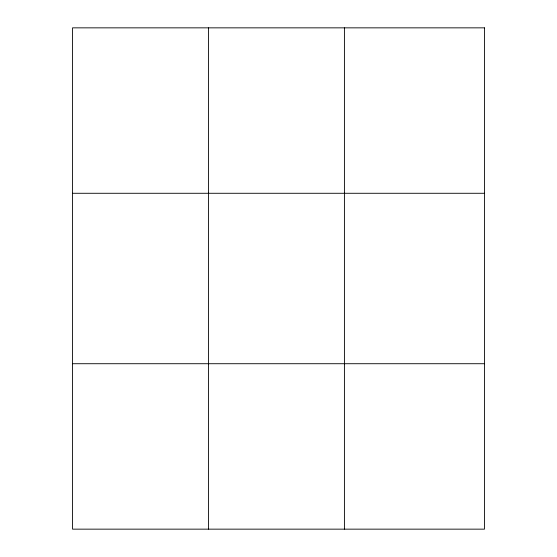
<?xml version="1.0" encoding="UTF-8"?>
<svg xmlns="http://www.w3.org/2000/svg" width="557" height="557" viewBox="0 0 557 557"><rect width="100%" height="100%" fill="white"/><g stroke="black" fill="none" stroke-linecap="round" stroke-linejoin="round"><path stroke-width="0.84" d="M208.471 27.85L208.471 529.15M344.414 27.85L344.414 529.15M72.528 193.279L484.472 193.279M72.528 363.721L484.472 363.721M484.472 27.85L484.472 529.15L72.528 529.15L72.528 27.85L484.472 27.85"/></g></svg>
